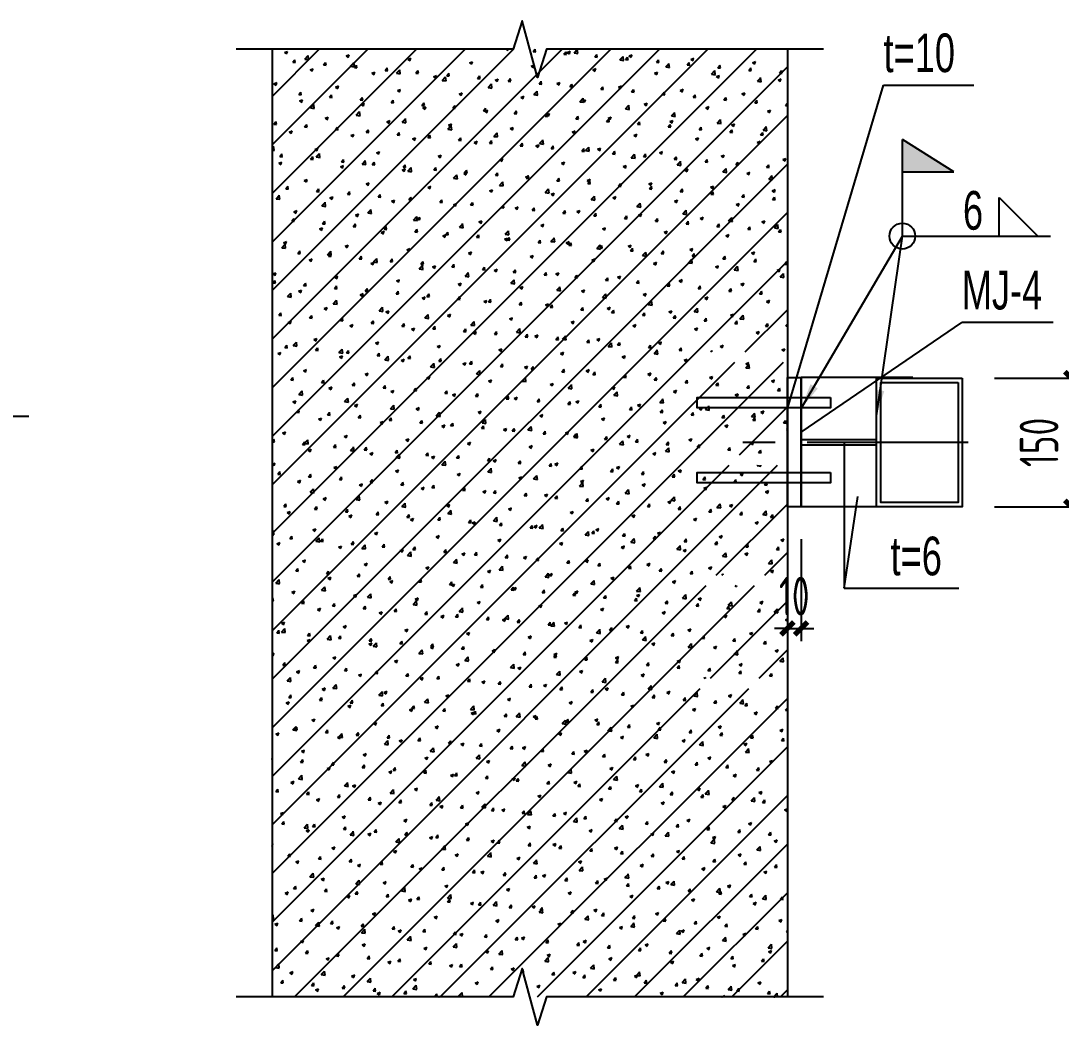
# Model space of a CAD drawing. Extents: x -803796 to -501762, y -1479216 to -846035.
# Drawn here: x -528944 to -516828, y -969973 to -958277 of the extents above; entities that cross this region are included whole.
import ezdxf

# ---------------------------------------------------------------- set-up
doc = ezdxf.new("R2010")
doc.units = 0
doc.header["$LTSCALE"] = 1500
doc.linetypes.add('CENTER', pattern=[2, 1.25, -0.25, 0.25, -0.25])
doc.layers.get('0').update_dxf_attribs({"linetype": 'CONTINUOUS'})
doc.layers.get('Defpoints').update_dxf_attribs({"linetype": 'CONTINUOUS'})
for name, color, linetype in [('AR-INT DECO', 140, 'CONTINUOUS'), ('AXIS', 253, 'CENTER'), ('DIM', 3, 'CONTINUOUS'), ('HATCH', 254, 'CONTINUOUS'), ('STXT_HF', 7, 'CONTINUOUS'), ('STXT_HF_TEXT', 7, 'CONTINUOUS'), ('TEXT', 7, 'CONTINUOUS'), ('THIN', 7, 'CONTINUOUS')]:
    doc.layers.add(name, color=color, linetype=linetype)
doc.styles.add('TSSD_Dimension', font='Tssdeng.shx', dxfattribs={"width": 0.7, "bigfont": 'hztxt.shx'})
doc.styles.add('TSSD_Label', font='tj03-romans1.shx', dxfattribs={"width": 0.7, "bigfont": 'hztxt.shx'})
doc.dimstyles.new('TSSD_15_150', dxfattribs={"dimtxt": 450, "dimasz": 150, "dimexe": 150, "dimexo": 375, "dimgap": 150, "dimtad": 1, "dimdec": 0, "dimlfac": 0.1, "dimzin": 0, "dimdsep": 46, "dimtxsty": 'TSSD_Dimension', "dimblk": 'ARCHTICK', "dimblk1": 'ARCHTICK', "dimblk2": 'ARCHTICK', "dimcen": 0, "dimdle": 150, "dimclrt": 7, "dimadec": 0, "dimazin": 0, "dimtfac": 1, "dimtdec": 0, "dimtix": 1, "dimtmove": 2, "dimatfit": 3, "dimfxl": 1, "dimtolj": 1, "dimtzin": 0, "dimarcsym": 0})
doc.dimstyles.new('TSSD_LEADER_STYLE_300.0', dxfattribs={"dimtxt": 0.18, "dimasz": 300, "dimexe": 0.18, "dimexo": 0.0625, "dimgap": 0.09, "dimtad": 0, "dimtih": 1, "dimtoh": 1, "dimdec": 4, "dimzin": 0, "dimdsep": 46, "dimtxsty": 'Standard', "dimcen": 0.09, "dimadec": 0, "dimazin": 0, "dimtfac": 1, "dimtdec": 4, "dimtofl": 0, "dimtmove": 0, "dimatfit": 3, "dimfxl": 1, "dimtolj": 1, "dimtzin": 0, "dimarcsym": 0})

# ---------------------------------------------------------------- blocks, each defined once
blk = doc.blocks.new('_WELD001')
at = {"linetype": 'ByBlock'}
blk.add_hatch(color=0, dxfattribs=at).paths.add_polyline_path([(0, 1.5), (0, 1), (0.8, 1)])
at = {"color": 0, "linetype": 'ByBlock'}
for p, q in [((0, 0), (0, 1.5)), ((0.8, 1), (0, 1.5)), ((0, 1), (0.8, 1))]:
    blk.add_line(p, q, dxfattribs=at)
blk = doc.blocks.new('_WELD003')
at = {"color": 0, "linetype": 'ByBlock'}
blk.add_circle((0, 0), 0.5, dxfattribs=at)
blk = doc.blocks.new('_WELD004')
at = {"color": 0, "linetype": 'ByBlock'}
for p, q in [((0, 1), (1, 0)), ((0, 0), (0, 1))]:
    blk.add_line(p, q, dxfattribs=at)
blk = doc.blocks.new('_ArchTick')
at = {"color": 0, "linetype": 'ByBlock', "const_width": 0.4}
blk.add_lwpolyline([(-0.5, -0.5), (0.5, 0.5)], dxfattribs=at)
blk = doc.blocks.new('*D355')
at = {"layer": 'Defpoints', "color": 0, "transparency": 16777216}
for p in [(-517980, -962437), (-517980, -963937), (-516711, -963937)]:
    blk.add_point(p, dxfattribs=at)
at = {"layer": 'DIM', "color": 0, "lineweight": -2, "transparency": 16777216}
for p, q in [((-516711, -962287), (-516711, -964087)), ((-517605, -962437), (-516561, -962437)), ((-517605, -963937), (-516561, -963937))]:
    blk.add_line(p, q, dxfattribs=at)
at = {"layer": 'DIM', "color": 0, "lineweight": -2, "transparency": 16777216, "xscale": 150, "yscale": 150, "zscale": 150}
for p, rotation in [((-516711, -962437), 90), ((-516711, -963937), 270)]:
    blk.add_blockref('_ArchTick', p, dxfattribs=dict(at, rotation=rotation))
at = {"layer": 'DIM', "color": 7, "transparency": 16777216, "insert": (-517086, -963187), "char_height": 450, "attachment_point": 5, "rotation": 90, "style": 'TSSD_Dimension'}
blk.add_mtext('\\A1;150', dxfattribs=at)
blk = doc.blocks.new('*D394')
at = {"layer": 'Defpoints', "color": 0, "transparency": 16777216}
for p in [(-520017, -963937), (-519857, -963937), (-519857, -965352)]:
    blk.add_point(p, dxfattribs=at)
at = {"layer": 'DIM', "color": 0, "lineweight": -2, "transparency": 16777216}
for p, q in [((-520017, -964312), (-520017, -965502)), ((-519857, -964312), (-519857, -965502)), ((-520017, -965352), (-520167, -965352)), ((-520017, -965352), (-519857, -965352)), ((-519857, -965352), (-519707, -965352))]:
    blk.add_line(p, q, dxfattribs=at)
at = {"layer": 'DIM', "color": 0, "lineweight": -2, "transparency": 16777216, "xscale": 150, "yscale": 150, "zscale": 150}
blk.add_blockref('_ArchTick', (-520017, -965352), dxfattribs=at)
at = {"layer": 'DIM', "color": 0, "lineweight": -2, "transparency": 16777216, "xscale": 150, "yscale": 150, "zscale": 150, "rotation": 180}
blk.add_blockref('_ArchTick', (-519857, -965352), dxfattribs=at)
at = {"layer": 'DIM', "color": 7, "transparency": 16777216, "insert": (-519937, -964977), "char_height": 450, "attachment_point": 5, "style": 'TSSD_Dimension'}
blk.add_mtext('\\A1;10', dxfattribs=at)

msp = doc.modelspace()

# ---------------------------------------------------------------- hatches: boundary and pattern name
at = {"layer": 'HATCH'}
h = msp.add_hatch(dxfattribs=at)
h.set_pattern_fill('ARMOREDW', color=256, scale=50, style=0)
h.set_pattern_definition([(50, (0, 72017.28), (358.63009, -31.37607), [37.5, -412.5]), (355, (0, 72017.28), (-69.37567, 376.09607), [30, -330]), (100.4514, (29.9, 72014.66), (289.25469, 344.71977), [31.8701, -350.57106]), (46.1842, (0, 72117.3), (533.62052, -82.7595), [56.25, -618.75]), (96.6356, (44.47, 72110.4), (467.33135, 487.05894), [47.80514, -525.8565]), (351.1842, (0, 72117.3), (467.33097, 487.0593), [45, -495]), (21, (50, 72092.28), (298.453526, -201.309445), [37.5, -412.5]), (326, (50, 72092.28), (121.65767, 362.57502), [30, -330]), (71.4514, (74.87, 72075.5), (420.11131, 161.26525), [31.8701, -350.57106]), (45, (0, 72017.28), (-282.84271, 282.84271), [])])
h.paths.add_polyline_path([(-521069.1, -962132.1), (-520016.9, -962132.1), (-520016.9, -961492.1), (-520016.9, -958607.2), (-526016.9, -958607.2), (-526016.9, -969643.3), (-520016.9, -969643.3), (-520016.9, -966052.1), (-521069.1, -966052.1), (-521069.1, -965932.1), (-520016.9, -965932.1), (-520016.9, -964852.1), (-521069.1, -964852.1), (-521069.1, -964732.1), (-520016.9, -964732.1), (-520016.9, -964092.1), (-520016.9, -963452.1), (-521069.1, -963452.1), (-521069.1, -963332.1), (-520016.9, -963332.1), (-520016.9, -962252.1), (-521069.1, -962252.1)])

# ---------------------------------------------------------------- linework, layer by layer
for p, q in [((-518979.7, -963157.2), (-519856.9, -963157.2)), ((-518979.7, -963217.2), (-519856.9, -963217.2)), ((-519355.3, -964884.5), (-519194.7, -963815.1)), ((-518979.7, -963937.2), (-519856.9, -963937.2))]:
    msp.add_line(p, q)
for points in [[(-517979.7, -962437.2), (-517979.7, -963937.2), (-518979.7, -963937.2), (-518979.7, -962437.2)], [(-518029.7, -962487.2), (-518029.7, -963887.2), (-518929.7, -963887.2), (-518929.7, -962487.2)]]:
    msp.add_lwpolyline(points, close=True)
at = {"layer": 'AR-INT DECO'}
for p, q in [((-526016.9, -958607.2), (-526016.9, -969643.3)), ((-520016.9, -958607.2), (-520016.9, -969643.3)), ((-519856.9, -963937.2), (-519856.9, -962430.5)), ((-518555, -962431), (-519856.9, -962431))]:
    msp.add_line(p, q, dxfattribs=at)
for points in [[(-519856.9, -962430.5), (-519856.9, -963937), (-520016.9, -963937), (-520016.9, -962430.5)], [(-519515.1, -962664.7), (-519515.1, -962784.7), (-521069.1, -962784.7), (-521069.1, -962664.7)], [(-519515.1, -963537.8), (-519515.1, -963657.8), (-521069.1, -963657.8), (-521069.1, -963537.8)]]:
    msp.add_lwpolyline(points, close=True, dxfattribs=at)
at = {"layer": 'AXIS'}
msp.add_line((-517910.6, -963187.2), (-520800, -963187.2), dxfattribs=at)
at = {"layer": 'STXT_HF'}
msp.add_line((-518678, -960784.5), (-516952, -960784.5), dxfattribs=at)
at = {"layer": 'TEXT'}
for p, q in [((-520016.9, -962792.1), (-518896.5, -959025.1)), ((-518896.5, -959025.1), (-517846.5, -959025.1)), ((-519856.9, -963066.1), (-517985.6, -961788.6)), ((-516920.6, -961788.6), (-517985.6, -961788.6)), ((-531762.3, -962881.9), (-528851.5, -962881.9)), ((-519355.3, -963187.2), (-519355.3, -964884.5)), ((-519355.3, -964884.5), (-518019.9, -964884.5))]:
    msp.add_line(p, q, dxfattribs=at)
at = {"layer": 'THIN'}
for points in [[(-519596.9, -958607.2), (-522821.9, -958607.2), (-522926.9, -958937.2), (-523106.9, -958277.2), (-523211.9, -958607.2), (-526436.9, -958607.2)], [(-519596.9, -969643.3), (-522821.9, -969643.3), (-522926.9, -969973.3), (-523106.9, -969313.3), (-523211.9, -969643.3), (-526436.9, -969643.3)]]:
    msp.add_lwpolyline(points, dxfattribs=at)

# ---------------------------------------------------------------- block references
at = {"layer": 'STXT_HF'}
for name, p, xscale, yscale, zscale in [('_WELD001', (-518678, -960784.5), 750, 750, 750), ('_WELD004', (-517552, -960784.5), 450, 450, 450), ('_WELD003', (-518678, -960784.5), 300, 300, 300)]:
    msp.add_blockref(name, p, dxfattribs=dict(at, xscale=xscale, yscale=yscale, zscale=zscale))

# ---------------------------------------------------------------- texts
at = {"layer": 'STXT_HF_TEXT', "style": 'TSSD_Label', "width": 0.7}
msp.add_text('6', height=450, dxfattribs=at).set_placement((-517972, -960709.5))
at = {"layer": 'TEXT', "style": 'TSSD_Label', "width": 0.7}
for s, p in [('t=10', (-518896.5, -958875.1)), ('MJ-4', (-517985.6, -961638.6)), ('t=6', (-518814.9, -964734.5))]:
    msp.add_text(s, height=450, dxfattribs=at).set_placement(p)

# ---------------------------------------------------------------- dimensions: what is measured, and where the dimension line sits
at = {"layer": 'DIM'}
dim = msp.add_linear_dim(base=(-516711.1, -963937.2), p1=(-517979.7, -962437.2), p2=(-517979.7, -963937.2), angle=90, dimstyle='TSSD_15_150', dxfattribs=at)
dim.commit()
dim.dimension.update_dxf_attribs({"geometry": '*D355', "text_midpoint": (-517086.1, -963187.2)})
dim = msp.add_linear_dim(base=(-519856.9, -965352.1), p1=(-520016.9, -963937), p2=(-519856.9, -963937), text='10', dimstyle='TSSD_15_150', dxfattribs=at)
dim.commit()
dim.dimension.update_dxf_attribs({"geometry": '*D394', "text_midpoint": (-519936.9, -964977.1)})

# ---------------------------------------------------------------- leaders
at = {"layer": 'STXT_HF'}
for points in [[(-519856.9, -962792.1), (-518678, -960784.5)], [(-518979.7, -962878.2), (-518678, -960784.5)]]:
    msp.add_leader(points, dimstyle='TSSD_LEADER_STYLE_300.0', dxfattribs=at)

doc.saveas('drawing.dxf')
